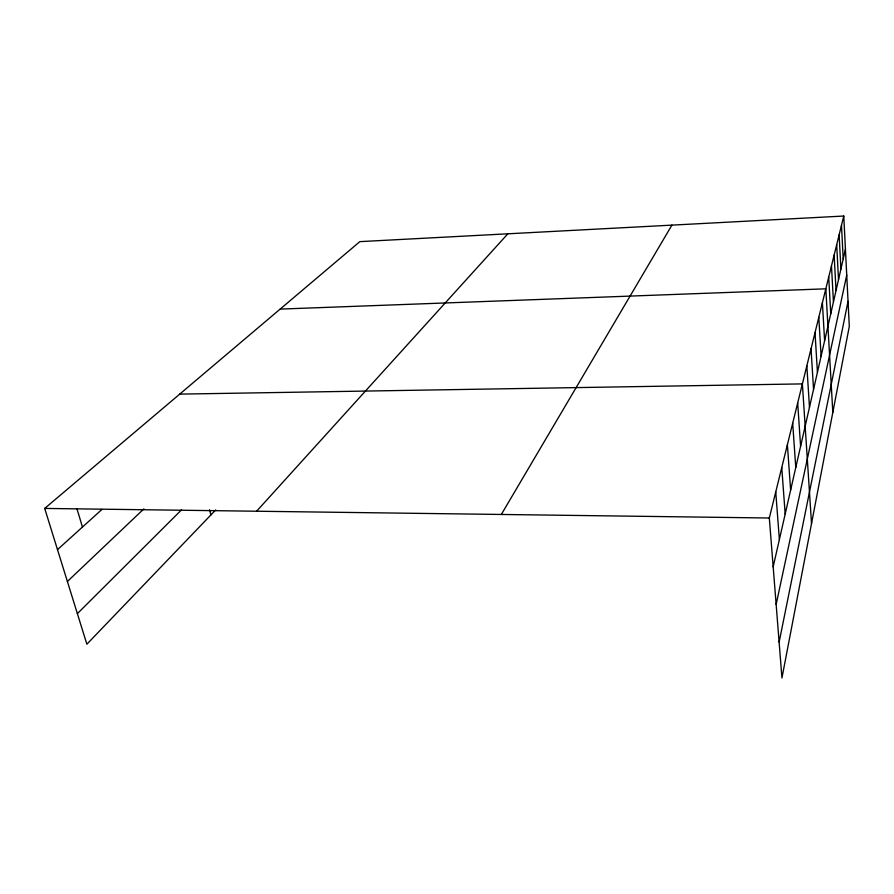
<?xml version="1.0" encoding="UTF-8"?>
<svg xmlns="http://www.w3.org/2000/svg" width="894" height="894" viewBox="0 0 894 894"><rect width="100%" height="100%" fill="white"/><g stroke="black" fill="none" stroke-linecap="round" stroke-linejoin="round"><path stroke-width="1.34" d="M779.121 642.183L848.037 301.323M776.148 604.411L846.73 275.095M773.176 566.818L845.433 249.247M843.768 216.035L849.3 326.377L781.948 677.965L769.321 518.006L843.768 216.035L359.835 241.637L44.7 508.429L86.874 644.205L215.711 509.926M501.333 514.463L671.908 225.132M256.623 511.223L507.826 233.815M77.376 613.642L181.448 509.938M67.396 581.491L143.878 508.865M57.495 549.631L101.972 509.412M280.146 309.101L825.821 288.818L832.817 412.413M179.728 394.12L802.387 383.895L811.529 523.538M44.7 508.429L769.321 518.006M76.985 508.842L82.46 527.058M209.554 509.736L210.895 514.944M775.746 491.957L779.378 539.574M781.758 467.573L785.178 514.05M787.39 444.709L790.631 490.091M792.687 423.208L795.761 467.54M797.683 402.982L800.599 446.307M806.835 365.858L809.472 407.295M811.037 348.794L813.551 389.337M815.026 332.624L817.429 372.317M818.803 317.281L821.105 356.147M822.402 302.697L824.603 340.782M828.704 277.118L830.749 313.794M834.136 255.114L836.035 290.561M831.476 265.887L833.443 301.937M836.683 244.766L838.516 279.632M841.489 225.254L843.21 258.992M839.131 234.82L840.908 269.116"/></g></svg>
